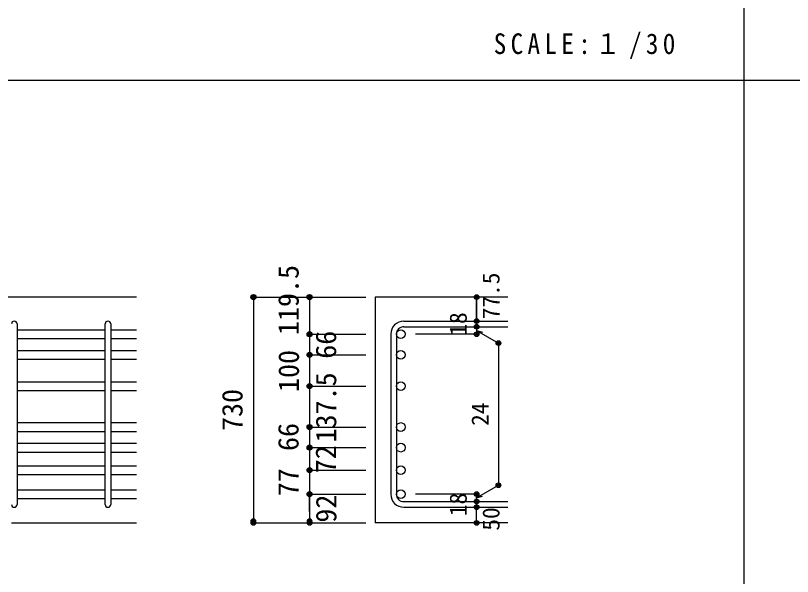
# Model space of a CAD drawing. Units: millimetres at full size, sheet at 1:30; details may follow other scales. Extents: x -5973 to 5954, y -4195 to 4201.
# Drawn here: x -3458 to -969, y -1812 to -15 of the extents above; entities that cross this region are included whole.
import ezdxf
from ezdxf.enums import TextEntityAlignment as Align

# ---------------------------------------------------------------- set-up
doc = ezdxf.new("R2010")
doc.units = ezdxf.units.MM
doc.header["$LTSCALE"] = 30
doc.header["$PDMODE"] = 32
doc.header["$PDSIZE"] = 15
for name, color, linetype in [('0-1_躯体線', 2, 'Continuous'), ('0-5_基礎梁筋', 7, 'Continuous'), ('0-6_スタラップ筋', 7, 'Continuous'), ('0-D_寸法', 4, 'Continuous'), ('6-7_文字', 7, 'Continuous'), ('F-0_枠', 6, 'Continuous')]:
    doc.layers.add(name, color=color, linetype=linetype)
doc.styles.add('ＭＳ ゴシック', font='')
doc.styles.get('ＭＳ ゴシック').set_extended_font_data('MS Gothic')

msp = doc.modelspace()

# ---------------------------------------------------------------- linework, layer by layer
at = {"layer": '0-1_躯体線'}
for p, q in [((-3070.8, -917.16), (-5120.8, -917.16)), ((-1880.8, -917.16), (-2305.8, -917.16)), ((-2305.8, -917.16), (-2305.8, -1640.66)), ((-3470.8, -1640.66), (-3070.8, -1640.66)), ((-1880.8, -1640.66), (-2305.8, -1640.66))]:
    msp.add_line(p, q, dxfattribs=at)
at = {"layer": '0-5_基礎梁筋'}
for p, q in [((-3452.8, -1022.36), (-3170.8, -1022.36)), ((-3152.8, -1022.36), (-3070.8, -1022.36)), ((-3452.8, -1050.36), (-3170.8, -1050.36)), ((-3152.8, -1050.36), (-3070.8, -1050.36)), ((-3452.8, -1088.36), (-3170.8, -1088.36)), ((-3152.8, -1088.36), (-3070.8, -1088.36)), ((-3452.8, -1116.36), (-3170.8, -1116.36)), ((-3152.8, -1116.36), (-3070.8, -1116.36)), ((-3452.8, -1188.66), (-3170.8, -1188.66)), ((-3152.8, -1188.66), (-3070.8, -1188.66)), ((-3452.8, -1216.66), (-3170.8, -1216.66)), ((-3152.8, -1216.66), (-3070.8, -1216.66)), ((-3452.8, -1319.66), (-3170.8, -1319.66)), ((-3152.8, -1319.66), (-3070.8, -1319.66)), ((-3452.8, -1347.66), (-3170.8, -1347.66)), ((-3152.8, -1347.66), (-3070.8, -1347.66)), ((-3452.8, -1385.66), (-3170.8, -1385.66)), ((-3152.8, -1385.66), (-3070.8, -1385.66)), ((-3452.8, -1413.66), (-3170.8, -1413.66)), ((-3152.8, -1413.66), (-3070.8, -1413.66)), ((-3452.8, -1457.66), (-3170.8, -1457.66)), ((-3152.8, -1457.66), (-3070.8, -1457.66)), ((-3452.8, -1485.66), (-3170.8, -1485.66)), ((-3152.8, -1485.66), (-3070.8, -1485.66)), ((-3452.8, -1534.66), (-3170.8, -1534.66)), ((-3152.8, -1534.66), (-3070.8, -1534.66)), ((-3452.8, -1562.66), (-3170.8, -1562.66)), ((-3152.8, -1562.66), (-3070.8, -1562.66))]:
    msp.add_line(p, q, dxfattribs=at)
at = {"layer": '0-5_基礎梁筋', "color": 3}
for centre in [(-2223.8, -1036.36), (-2223.8, -1102.36), (-2223.8, -1202.66), (-2223.8, -1333.66), (-2223.8, -1399.66), (-2223.8, -1471.66), (-2223.8, -1548.66)]:
    msp.add_circle(centre, 14, dxfattribs=at)
at = {"layer": '0-6_スタラップ筋'}
for p, q in [((-2213.8, -994.36), (-1880.8, -994.36)), ((-3452.8, -1003.36), (-3452.8, -1581.66)), ((-3170.8, -1581.66), (-3170.8, -1003.36)), ((-3152.8, -1003.36), (-3152.8, -1581.66)), ((-2213.8, -1012.36), (-1880.8, -1012.36)), ((-2255.8, -1036.36), (-2255.8, -1548.66)), ((-2237.8, -1036.36), (-2237.8, -1548.66)), ((-2213.8, -1572.66), (-1880.8, -1572.66)), ((-2213.8, -1590.66), (-1880.8, -1590.66))]:
    msp.add_line(p, q, dxfattribs=at)
for centre, radius, start, end in [((-3461.8, -1003.36), 9, 0, 180), ((-3161.8, -1003.36), 9, 0, 180), ((-2213.8, -1036.36), 42, 90, 180), ((-2213.8, -1036.36), 24, 90, 180), ((-2213.8, -1548.66), 42, 180, 270), ((-2213.8, -1548.66), 24, 180, 270), ((-3461.8, -1581.66), 9, 180, 0), ((-3161.8, -1581.66), 9, 180, 0)]:
    msp.add_arc(centre, radius, start, end, dxfattribs=at)
at = {"layer": '0-D_寸法'}
for p, q in [((-2695.8, -917.16), (-2515.8, -917.16)), ((-2695.8, -917.16), (-2515.8, -917.16)), ((-2695.8, -917.16), (-2695.8, -1640.66)), ((-2515.8, -917.16), (-2335.8, -917.16)), ((-2515.8, -917.16), (-2335.8, -917.16)), ((-2515.8, -917.16), (-2515.8, -1640.66)), ((-1980.8, -994.36), (-1980.8, -917.16)), ((-1980.8, -917.16), (-1980.8, -994.36)), ((-1980.8, -1012.36), (-1980.8, -994.36)), ((-1980.8, -1012.36), (-1980.8, -1036.36)), ((-2515.8, -1036.36), (-2335.8, -1036.36)), ((-2515.8, -1036.36), (-2335.8, -1036.36)), ((-1980.8, -1036.36), (-2176.89, -1036.36)), ((-1980.8, -1024.36), (-1910.74, -1064.81)), ((-1980.8, -1024.36), (-1961.48, -1029.54)), ((-1910.74, -1064.81), (-1910.74, -1520.21)), ((-2515.8, -1102.36), (-2335.8, -1102.36)), ((-2515.8, -1102.36), (-2335.8, -1102.36)), ((-2515.8, -1202.66), (-2335.8, -1202.66)), ((-2515.8, -1202.66), (-2335.8, -1202.66)), ((-2515.8, -1333.66), (-2335.8, -1333.66)), ((-2515.8, -1399.66), (-2335.8, -1399.66)), ((-2515.8, -1471.66), (-2335.8, -1471.66)), ((-1980.8, -1560.66), (-1910.74, -1520.21)), ((-2515.8, -1548.66), (-2335.8, -1548.66)), ((-2515.8, -1604.63), (-2515.8, -1548.66)), ((-1980.8, -1548.66), (-2176.89, -1548.66)), ((-1980.8, -1572.66), (-1980.8, -1548.66)), ((-1980.8, -1560.66), (-1961.48, -1555.49)), ((-1980.8, -1590.66), (-1980.8, -1572.66)), ((-1980.8, -1640.66), (-1980.8, -1590.66)), ((-2695.8, -1640.66), (-2515.8, -1640.66)), ((-2515.8, -1640.66), (-2335.8, -1640.66))]:
    msp.add_line(p, q, dxfattribs=at)
for centre, radius in [((-2695.8, -917.16), 8), ((-2695.8, -917.16), 7.2), ((-2695.8, -917.16), 6.4), ((-2695.8, -917.16), 5.6), ((-2695.8, -917.16), 4.8), ((-2695.8, -917.16), 4), ((-2695.8, -917.16), 3.2), ((-2695.8, -917.16), 2.4), ((-2695.8, -917.16), 1.6), ((-2695.8, -917.16), 0.8), ((-2515.8, -917.16), 8), ((-2515.8, -917.16), 7.2), ((-2515.8, -917.16), 6.4), ((-2515.8, -917.16), 5.6), ((-2515.8, -917.16), 4.8), ((-2515.8, -917.16), 4), ((-2515.8, -917.16), 3.2), ((-2515.8, -917.16), 2.4), ((-2515.8, -917.16), 0.8), ((-1980.8, -917.16), 4), ((-1980.8, -917.16), 3.6), ((-1980.8, -917.16), 3.2), ((-1980.8, -917.16), 2.8), ((-1980.8, -917.16), 2.4), ((-1980.8, -917.16), 2), ((-1980.8, -917.16), 1.6), ((-1980.8, -917.16), 1.2), ((-1980.8, -917.16), 0.8), ((-1980.8, -917.16), 0.4), ((-1980.8, -994.36), 4), ((-1980.8, -994.36), 3.6), ((-1980.8, -994.36), 3.2), ((-1980.8, -994.36), 2.8), ((-1980.8, -994.36), 2.4), ((-1980.8, -994.36), 2), ((-1980.8, -994.36), 1.6), ((-1980.8, -994.36), 1.2), ((-1980.8, -994.36), 0.8), ((-1980.8, -994.36), 0.4), ((-1980.8, -1012.36), 4), ((-1980.8, -1012.36), 3.6), ((-1980.8, -1012.36), 3.2), ((-1980.8, -1012.36), 2.8), ((-1980.8, -1012.36), 2.4), ((-1980.8, -1012.36), 2), ((-1980.8, -1012.36), 1.6), ((-1980.8, -1012.36), 1.2), ((-1980.8, -1012.36), 0.8), ((-1980.8, -1012.36), 0.4), ((-2515.8, -1036.36), 8), ((-2515.8, -1036.36), 7.2), ((-2515.8, -1036.36), 6.4), ((-2515.8, -1036.36), 5.6), ((-2515.8, -1036.36), 4.8), ((-2515.8, -1036.36), 4), ((-2515.8, -1036.36), 3.2), ((-2515.8, -1036.36), 2.4), ((-2515.8, -1036.36), 1.6), ((-2515.8, -1036.36), 0.8), ((-1980.8, -1036.36), 4), ((-1980.8, -1036.36), 3.6), ((-1980.8, -1036.36), 3.2), ((-1980.8, -1036.36), 2.8), ((-1980.8, -1036.36), 2.4), ((-1980.8, -1036.36), 2), ((-1980.8, -1036.36), 1.6), ((-1980.8, -1036.36), 1.2), ((-1980.8, -1036.36), 0.8), ((-1980.8, -1036.36), 0.4), ((-1910.74, -1064.81), 4), ((-1910.74, -1064.81), 3.6), ((-1910.74, -1064.81), 3.2), ((-1910.74, -1064.81), 2.8), ((-1910.74, -1064.81), 2.4), ((-1910.74, -1064.81), 2), ((-1910.74, -1064.81), 1.6), ((-1910.74, -1064.81), 1.2), ((-1910.74, -1064.81), 0.8), ((-1910.74, -1064.81), 0.4), ((-2515.8, -1102.36), 8), ((-2515.8, -1102.36), 7.2), ((-2515.8, -1102.36), 6.4), ((-2515.8, -1102.36), 5.6), ((-2515.8, -1102.36), 4.8), ((-2515.8, -1102.36), 4), ((-2515.8, -1102.36), 3.2), ((-2515.8, -1102.36), 2.4), ((-2515.8, -1102.36), 1.6), ((-2515.8, -1102.36), 0.8), ((-2515.8, -1202.66), 8), ((-2515.8, -1202.66), 7.2), ((-2515.8, -1202.66), 6.4), ((-2515.8, -1202.66), 5.6), ((-2515.8, -1202.66), 4.8), ((-2515.8, -1202.66), 4), ((-2515.8, -1202.66), 3.2), ((-2515.8, -1202.66), 2.4), ((-2515.8, -1202.66), 1.6), ((-2515.8, -1202.66), 0.8), ((-2515.8, -1333.66), 8), ((-2515.8, -1333.66), 7.2), ((-2515.8, -1333.66), 6.4), ((-2515.8, -1333.66), 5.6), ((-2515.8, -1333.66), 4.8), ((-2515.8, -1333.66), 4), ((-2515.8, -1333.66), 3.2), ((-2515.8, -1333.66), 2.4), ((-2515.8, -1333.66), 1.6), ((-2515.8, -1333.66), 0.8), ((-2515.8, -1399.66), 8), ((-2515.8, -1399.66), 7.2), ((-2515.8, -1399.66), 6.4), ((-2515.8, -1399.66), 5.6), ((-2515.8, -1399.66), 4.8), ((-2515.8, -1399.66), 4), ((-2515.8, -1399.66), 3.2), ((-2515.8, -1399.66), 2.4), ((-2515.8, -1399.66), 1.6), ((-2515.8, -1399.66), 0.8), ((-2515.8, -1471.66), 8), ((-2515.8, -1471.66), 7.2), ((-2515.8, -1471.66), 6.4), ((-2515.8, -1471.66), 5.6), ((-2515.8, -1471.66), 4.8), ((-2515.8, -1471.66), 4), ((-2515.8, -1471.66), 3.2), ((-2515.8, -1471.66), 2.4), ((-2515.8, -1471.66), 1.6), ((-2515.8, -1471.66), 0.8), ((-1910.74, -1520.21), 4), ((-1910.74, -1520.21), 3.6), ((-1910.74, -1520.21), 3.2), ((-1910.74, -1520.21), 2.8), ((-1910.74, -1520.21), 2.4), ((-1910.74, -1520.21), 2), ((-2515.8, -1548.66), 8), ((-2515.8, -1548.66), 7.2), ((-2515.8, -1548.66), 6.4), ((-2515.8, -1548.66), 5.6), ((-1910.74, -1520.21), 1.6), ((-1910.74, -1520.21), 1.2), ((-1910.74, -1520.21), 0.8), ((-1910.74, -1520.21), 0.4), ((-2515.8, -1548.66), 4.8), ((-2515.8, -1548.66), 4), ((-2515.8, -1548.66), 3.2), ((-2515.8, -1548.66), 2.4), ((-2515.8, -1548.66), 1.6), ((-2515.8, -1548.66), 0.8), ((-1980.8, -1548.66), 4), ((-1980.8, -1548.66), 3.6), ((-1980.8, -1548.66), 3.2), ((-1980.8, -1548.66), 2.8), ((-1980.8, -1548.66), 2.4), ((-1980.8, -1548.66), 2), ((-1980.8, -1548.66), 1.6), ((-1980.8, -1548.66), 1.2), ((-1980.8, -1548.66), 0.8), ((-1980.8, -1548.66), 0.4), ((-1980.8, -1572.66), 4), ((-1980.8, -1590.66), 4), ((-1980.8, -1572.66), 3.6), ((-1980.8, -1590.66), 3.6), ((-1980.8, -1572.66), 3.2), ((-1980.8, -1590.66), 3.2), ((-1980.8, -1572.66), 2.8), ((-1980.8, -1590.66), 2.8), ((-1980.8, -1572.66), 2.4), ((-1980.8, -1590.66), 2.4), ((-1980.8, -1572.66), 2), ((-1980.8, -1590.66), 2), ((-1980.8, -1572.66), 1.6), ((-1980.8, -1590.66), 1.6), ((-1980.8, -1572.66), 1.2), ((-1980.8, -1590.66), 1.2), ((-1980.8, -1572.66), 0.8), ((-1980.8, -1590.66), 0.8), ((-1980.8, -1572.66), 0.4), ((-1980.8, -1590.66), 0.4), ((-2695.8, -1634.66), 7.2), ((-2695.8, -1634.66), 6.4), ((-2695.8, -1634.66), 5.6), ((-2695.8, -1634.66), 4.8), ((-2695.8, -1640.66), 4), ((-2695.8, -1640.66), 3.2), ((-2695.8, -1640.66), 2.4), ((-2695.8, -1640.66), 1.6), ((-2695.8, -1640.66), 0.8), ((-2515.8, -1634.66), 7.2), ((-2515.8, -1634.66), 6.4), ((-2515.8, -1634.66), 5.6), ((-2515.8, -1634.66), 4.8), ((-2515.8, -1640.66), 4), ((-2515.8, -1640.66), 3.2), ((-2515.8, -1640.66), 2.4), ((-2515.8, -1640.66), 1.6), ((-2515.8, -1640.66), 0.8), ((-1980.8, -1640.66), 4), ((-1980.8, -1640.66), 3.6), ((-1980.8, -1640.66), 3.2), ((-1980.8, -1640.66), 2.8), ((-1980.8, -1640.66), 2.4), ((-1980.8, -1640.66), 2), ((-1980.8, -1640.66), 1.6), ((-1980.8, -1640.66), 1.2), ((-1980.8, -1640.66), 0.8), ((-1980.8, -1640.66), 0.4)]:
    msp.add_circle(centre, radius, dxfattribs=at)
at = {"layer": '0-D_寸法', "color": 7}
for p in [(-2695.8, -917.16), (-2695.8, -917.16), (-2515.8, -917.16), (-1980.8, -917.16), (-1980.8, -994.36), (-1980.8, -1012.36), (-2515.8, -1036.36), (-1980.8, -1036.36), (-1910.74, -1064.81), (-2515.8, -1102.36), (-2515.8, -1202.66), (-2515.8, -1333.66), (-2515.8, -1333.66), (-2515.8, -1399.66), (-2515.8, -1399.66), (-2515.8, -1471.66), (-2515.8, -1471.66), (-1910.74, -1520.21), (-2515.8, -1548.66), (-2515.8, -1548.66), (-1980.8, -1548.66), (-1980.8, -1548.66), (-1980.8, -1572.66), (-1980.8, -1590.66), (-2695.8, -1640.66), (-2695.8, -1640.66), (-2515.8, -1640.66), (-1980.8, -1640.66)]:
    msp.add_point(p, dxfattribs=at)
at = {"layer": 'F-0_枠', "color": 2}
for p, q in [((-1124.64, 4201.15), (-1124.64, -4195.24)), ((-5972.88, -222.05), (3723.6, -222.05))]:
    msp.add_line(p, q, dxfattribs=at)

# ---------------------------------------------------------------- texts
at = {"layer": '0-D_寸法', "style": 'ＭＳ ゴシック'}
for s, height, p in [('119.5', 65.98, (-2530.92, -1038.87)), ('77.5', 54.99, (-1890.8, -988.36)), ('18', 54.99, (-1995.8, -1040.86)), ('66', 65.98, (-2410.86, -1114.9)), ('100', 65.98, (-2530.04, -1221.41)), ('137.5', 65.98, (-2410.56, -1383.03)), ('730', 65.98, (-2710.8, -1346.41)), ('24', 54.99, (-1925.74, -1330.01)), ('66', 65.98, (-2531.29, -1410.49)), ('72', 65.98, (-2411.3, -1481.92)), ('77', 65.98, (-2531.3, -1555.41)), ('92', 65.98, (-2410.11, -1639.95)), ('18', 54.99, (-1995.8, -1619.16)), ('50', 54.99, (-1890.8, -1665.66))]:
    msp.add_text(s, height=height, rotation=90, dxfattribs=at).set_placement(p, align=Align.BOTTOM_LEFT)
at = {"layer": '6-7_文字', "color": 2, "insert": (-1925.98, -154.55), "char_height": 65.98, "attachment_point": 7, "style": 'ＭＳ ゴシック'}
msp.add_mtext('\\T1.34;\\W0.9;SCALE:１/30', dxfattribs=at)

doc.saveas('drawing.dxf')
